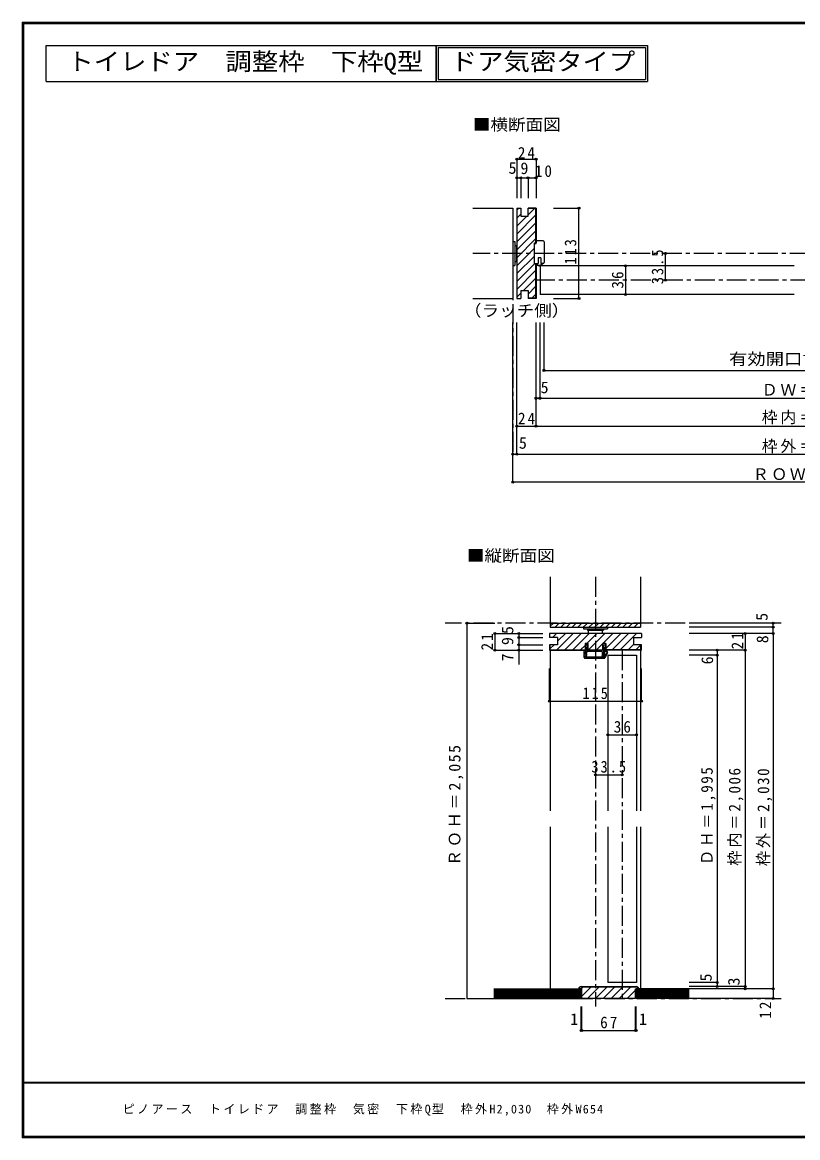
# Model space of a CAD drawing. Units: millimetres at full size, sheet at 1:5. Extents: x -973 to 977, y -718 to 696.
# Drawn here: x -973 to -3, y -701 to 696 of the extents above; entities that cross this region are included whole.
import ezdxf
from ezdxf.enums import TextEntityAlignment as Align

# ---------------------------------------------------------------- set-up
doc = ezdxf.new("R2010")
doc.units = ezdxf.units.MM
doc.header["$LTSCALE"] = 5
doc.header["$PDMODE"] = 32
doc.header["$PDSIZE"] = 2.5
doc.linetypes.add('CHAIN1', pattern=[8, 5, -1, 1, -1])
doc.linetypes.add('DASHED1', pattern=[1.8, 1.2, -0.6])
for name, color, linetype in [('0-0_補助線', 7, 'Continuous'), ('0-1_通り芯', 4, 'CHAIN1'), ('0-3_仕上げ', 7, 'Continuous'), ('0-4_枠', 3, 'Continuous'), ('0-6_扉', 6, 'Continuous'), ('0-7_金物', 7, 'Continuous'), ('0-A_文字', 3, 'Continuous'), ('0-B_寸法', 7, 'Continuous'), ('0-C_ハッチ', 4, 'DASHED1'), ('F-1_枠', 6, 'Continuous'), ('F-A_文字', 7, 'Continuous')]:
    doc.layers.add(name, color=color, linetype=linetype)
doc.styles.add('ＭＳ ゴシック', font='')
doc.styles.get('ＭＳ ゴシック').set_extended_font_data('MS Gothic')

# ---------------------------------------------------------------- blocks, each defined once
blk = doc.blocks.new('13')
at = {"layer": '0-0_補助線'}
for p, q in [((-3.184, 13.914), (-3.184, 16.914)), ((5.816, 16.914), (-3.184, 16.914)), ((6.816, 15.914), (6.816, -10.086)), ((-4.984, 13.914), (-3.184, 13.914)), ((-4.984, -11.086), (-4.984, 13.914)), ((-4.984, -11.086), (-0.684, -11.086)), ((2.716, -4.086), (2.716, -11.086)), ((5.816, -11.086), (2.716, -11.086))]:
    blk.add_line(p, q, dxfattribs=at)
blk.add_lwpolyline([(2.716, -4.086), (-0.684, -4.086), (-0.684, -11.086)], dxfattribs=at)
for centre, radius, start, end in [((5.816, 15.914), 1, 0, 90), ((0.78, -9.605), 4.487, 199.27144, 340.72855), ((0.78, -9.605), 3.887, 202.39487, 337.60513), ((5.816, -10.086), 1, 270, 0)]:
    blk.add_arc(centre, radius, start, end, dxfattribs=at)

msp = doc.modelspace()

# ---------------------------------------------------------------- linework, layer by layer
at = {"layer": '0-0_補助線', "color": 3}
for p, q in [((-332.201, 419.491), (-330.2, 419.491)), ((-332.201, 393.491), (-332.201, 419.491)), ((-330.2, 393.491), (-332.201, 393.491)), ((-313.293, -69.5), (-313.293, -74.5)), ((-198.293, -69.5), (-313.293, -69.5)), ((-198.293, -69.5), (-198.293, -74.5)), ((-303.293, -74.5), (-313.293, -74.5)), ((-303.293, -83.5), (-313.293, -83.5)), ((-313.293, -83.5), (-313.293, -90.5)), ((-303.293, -74.5), (-303.293, -83.5)), ((-242.772, -82), (-246.472, -82)), ((-246.472, -90.5), (-246.472, -82)), ((-242.772, -82), (-242.772, -90.5)), ((-208.293, -74.5), (-208.293, -83.5)), ((-208.293, -74.5), (-198.293, -74.5)), ((-198.293, -83.5), (-208.293, -83.5)), ((-198.793, -90), (-198.793, -83.5)), ((-198.293, -90.5), (-198.293, -83.5)), ((-313.293, -90.5), (-268.772, -90.5)), ((-246.472, -90.5), (-265.072, -90.5)), ((-198.793, -90), (-242.772, -90)), ((-198.293, -90.5), (-242.772, -90.5))]:
    msp.add_line(p, q, dxfattribs=at)
at = {"layer": '0-0_補助線', "color": 4}
for p, q in [((-309.379, -74.5), (-304.379, -69.5)), ((-304.08, -90), (-283.58, -69.5)), ((-302.293, -78.313), (-293.479, -69.5)), ((-294.18, -90), (-273.68, -69.5)), ((-284.281, -90), (-263.781, -69.5)), ((-266.381, -82), (-253.881, -69.5)), ((-264.482, -90), (-243.982, -69.5)), ((-254.582, -90), (-234.082, -69.5)), ((-242.772, -88.089), (-224.183, -69.5)), ((-234.783, -90), (-214.283, -69.5)), ((-224.884, -90), (-204.384, -69.5)), ((-312.793, -88.814), (-307.479, -83.5)), ((-214.984, -90), (-208.484, -83.5)), ((-205.085, -90), (-198.793, -83.708)), ((-274.381, -90), (-268.772, -84.391)), ((-313.293, -154.267), (-313.293, -113.152)), ((-198.293, -154.267), (-198.293, -113.152)), ((-313.293, -154.267), (-198.293, -154.267))]:
    msp.add_line(p, q, dxfattribs=at)
at = {"layer": '0-0_補助線'}
for p, q in [((-246.172, -86), (-244.672, -83)), ((-244.672, -83), (-242.772, -86)), ((-269.922, -99.5), (-269.922, -90.8)), ((-269.397, -90.602), (-267.947, -92.502)), ((-267.622, -86), (-268.772, -86)), ((-268.172, -93), (-268.422, -93)), ((-268.409, -93.387), (-267.936, -95.105)), ((-268.122, -93), (-267.872, -93)), ((-267.622, -90.5), (-267.622, -86)), ((-267.12, -93.834), (-266.808, -94.695)), ((-266.672, -92.5), (-266.672, -93)), ((-247.922, -92), (-266.172, -92)), ((-245.422, -90.5), (-266.122, -90.5)), ((-246.872, -95.469), (-247.69, -98.092)), ((-247.422, -92.5), (-247.422, -94.46)), ((-245.576, -96.017), (-246.354, -98.509)), ((-246.172, -86), (-245.422, -86)), ((-246.022, -92), (-246.022, -94.337)), ((-244.922, -92), (-246.022, -92)), ((-244.622, -93), (-245.874, -94.203)), ((-245.472, -95), (-245.422, -95)), ((-245.422, -86), (-245.422, -90.5)), ((-245.422, -99), (-245.422, -95)), ((-244.922, -91.2), (-244.922, -92)), ((-243.922, -91.2), (-244.922, -91.2)), ((-242.422, -91.9), (-244.922, -91.9)), ((-243.922, -93), (-244.622, -93)), ((-243.922, -91.2), (-243.922, -86)), ((-243.922, -86), (-242.772, -86)), ((-242.422, -91.2), (-243.922, -91.2)), ((-243.922, -100), (-243.922, -93)), ((-241.438, -93.491), (-243.922, -98.44)), ((-240.812, -93.805), (-243.922, -100)), ((-268.922, -100.5), (-244.422, -100.5)), ((-245.422, -99), (-268.422, -99))]:
    msp.add_line(p, q, dxfattribs=at)
at = {"layer": '0-0_補助線', "color": 6}
msp.add_line((-240.293, -96.5), (-204.293, -96.5), dxfattribs=at)
at = {"layer": '0-0_補助線', "color": 3}
for points in [[(-312.793, -83.5), (-312.793, -90), (-268.772, -90)], [(-265.072, -90.5), (-265.072, -82), (-268.772, -82), (-268.772, -90.5)]]:
    msp.add_lwpolyline(points, dxfattribs=at)
at = {"layer": '0-0_補助線'}
for points in [[(-265.372, -86), (-266.872, -83), (-268.772, -86)], [(-268.422, -99), (-268.422, -96.9), (-266.422, -96.9), (-266.422, -95.7), (-268.422, -95.7), (-268.422, -93)], [(-267.622, -90.5), (-267.872, -90.5), (-267.872, -93)], [(-265.372, -86), (-266.122, -86), (-266.122, -90.5)]]:
    msp.add_lwpolyline(points, dxfattribs=at)
for centre, radius, start, end in [((-269.622, -90.8), 0.3, 41.34778, 180), ((-268.122, -93.3), 0.3, 90, 196.79003), ((-268.172, -92.7), 0.3, 270, 41.34778), ((-267.372, -94.9), 0.6, 196.79003, 270), ((-267.372, -94.9), 0.6, 270, 23.33765), ((-267.672, -93), 1, 303.47738, 0), ((-266.172, -92.5), 0.5, 90, 180), ((-247.922, -92.5), 0.5, 0, 90), ((-246.222, -94.46), 1.2, 180, 237.21126), ((-245.222, -94.337), 0.8, 180, 221.40962), ((-245.472, -94.5), 0.5, 143.61521, 270), ((-246.722, -95.66), 1.2, 342.67017, 41.40962), ((-242.422, -93), 1.8, 333.42485, 90), ((-242.422, -93), 1.1, 333.42485, 90), ((-268.922, -99.5), 1, 180, 270), ((-247.022, -98.3), 0.7, 162.67017, 342.67017), ((-244.422, -100), 0.5, 270, 0)]:
    msp.add_arc(centre, radius, start, end, dxfattribs=at)
for p in [(-313.293, -154.267), (-198.293, -154.267)]:
    msp.add_point(p, dxfattribs=at)
at = {"layer": '0-1_通り芯'}
for p, q in [((-359.2, 463), (-359.2, 155)), ((412.506, 406.5), (-409.2, 406.5)), ((333.506, 373), (-330.2, 373)), ((-255.793, 1.5), (-255.793, -536.5)), ((-23.347, -56.5), (-443.923, -56.5)), ((-222.293, -90.5), (-222.293, -526.5)), ((-443.923, -526.5), (-23.347, -526.5))]:
    msp.add_line(p, q, dxfattribs=at)
at = {"layer": '0-3_仕上げ'}
for p, q in [((-409.2, 463), (-359.2, 463)), ((-359.2, 463), (-359.2, 350)), ((-409.2, 350), (-359.2, 350)), ((-312.293, 1.5), (-312.293, -61.5)), ((-199.293, 1.5), (-199.293, -61.5)), ((-312.293, -56.5), (-199.293, -56.5)), ((-312.293, -61.5), (-199.293, -61.5)), ((-382.963, -516), (-273.793, -516)), ((-138.347, -516), (-204.793, -516)), ((-382.963, -517.5), (-273.793, -517.5)), ((-382.963, -519), (-273.793, -519)), ((-382.963, -520.5), (-273.793, -520.5)), ((-382.963, -522), (-273.793, -522)), ((-382.963, -523.5), (-273.793, -523.5)), ((-382.963, -525), (-273.793, -525)), ((-138.347, -517.5), (-204.793, -517.5)), ((-138.347, -519), (-204.793, -519)), ((-138.347, -520.5), (-204.793, -520.5)), ((-138.347, -522), (-204.793, -522)), ((-138.347, -523.5), (-204.793, -523.5)), ((-138.347, -525), (-204.793, -525))]:
    msp.add_line(p, q, dxfattribs=at)
at = {"layer": '0-3_仕上げ', "color": 2}
for p, q in [((-382.963, -514.5), (-273.793, -514.5)), ((-273.793, -514.5), (-273.793, -526.5)), ((-204.793, -514.5), (-204.793, -526.5)), ((-138.347, -514.5), (-204.793, -514.5)), ((-382.963, -526.5), (-273.793, -526.5)), ((-138.347, -526.5), (-204.793, -526.5))]:
    msp.add_line(p, q, dxfattribs=at)
at = {"layer": '0-4_枠'}
for p, q in [((-354.2, 463), (-349.2, 463)), ((-354.2, 463), (-354.2, 350)), ((-349.2, 463), (-349.2, 453)), ((-340.2, 453), (-340.2, 463)), ((-330.2, 463), (-340.2, 463)), ((-330.7, 462.5), (-340.2, 462.5)), ((-330.7, 462.5), (-330.7, 419.491)), ((-330.2, 463), (-330.2, 419.491)), ((-349.2, 453), (-340.2, 453)), ((-330.7, 393.491), (-330.7, 350.5)), ((-330.2, 393.491), (-330.2, 350)), ((-354.2, 350), (-349.2, 350)), ((-349.2, 360), (-349.2, 350)), ((-349.2, 360), (-340.2, 360)), ((-340.2, 360), (-340.2, 350)), ((-330.7, 350.5), (-340.2, 350.5)), ((-330.2, 350), (-340.2, 350)), ((-272.793, -514.5), (-276.793, -514.5)), ((-273.793, -511.5), (-204.793, -511.5)), ((-273.793, -512), (-204.793, -512)), ((-272.793, -526.5), (-272.793, -514.5)), ((-205.793, -526.5), (-272.793, -526.5))]:
    msp.add_line(p, q, dxfattribs=at)
at = {"layer": '0-4_枠', "color": 4}
for p, q in [((-312.293, -90.5), (-312.293, -291.5)), ((-199.293, -90.5), (-199.293, -291.5)), ((-312.293, -311.5), (-312.293, -514.5)), ((-199.293, -311.5), (-199.293, -514.5))]:
    msp.add_line(p, q, dxfattribs=at)
at = {"layer": '0-4_枠'}
msp.add_lwpolyline([(-205.793, -526.5), (-205.793, -514.5), (-201.793, -514.5)], dxfattribs=at)
for centre, radius, start, end in [((-273.793, -514.5), 3, 90, 180), ((-273.793, -514.5), 2.5, 90, 180), ((-204.793, -514.5), 3, 0, 90), ((-204.793, -514.5), 2.5, 0, 90)]:
    msp.add_arc(centre, radius, start, end, dxfattribs=at)
at = {"layer": '0-6_扉'}
for p, q in [((-6.847, 391), (-325.2, 391)), ((-325.2, 391), (-325.2, 355)), ((-6.847, 355), (-325.2, 355)), ((-240.293, -96.5), (-240.293, -291.5)), ((-204.293, -96.5), (-204.293, -291.5)), ((-240.293, -311.5), (-240.293, -506.5)), ((-204.293, -311.5), (-204.293, -506.5)), ((-204.293, -506.5), (-240.293, -506.5))]:
    msp.add_line(p, q, dxfattribs=at)
at = {"layer": '0-7_金物'}
for p, q in [((-359.2, 421.5), (-359.2, 391.5)), ((-359.2, 421.5), (-356.7, 421.5)), ((-356.7, 421.5), (-356.7, 391.5)), ((-356.7, 416.5), (-354.7, 416.5)), ((-354.7, 416.5), (-354.7, 396.5)), ((-354.7, 415.5), (-354.2, 415.5)), ((-359.2, 391.5), (-356.7, 391.5)), ((-356.7, 396.5), (-354.7, 396.5)), ((-354.7, 397.5), (-354.2, 397.5)), ((-270.793, -61.5), (-270.793, -63.5)), ((-270.793, -61.5), (-240.793, -61.5)), ((-270.793, -63.5), (-240.793, -63.5)), ((-265.793, -63.5), (-265.793, -65.5)), ((-265.793, -65.5), (-245.793, -65.5)), ((-264.793, -65.5), (-264.793, -69.5)), ((-246.793, -69.5), (-246.793, -65.5)), ((-245.793, -63.5), (-245.793, -65.5)), ((-240.793, -61.5), (-240.793, -63.5))]:
    msp.add_line(p, q, dxfattribs=at)
at = {"layer": '0-A_文字'}
for p, q in [((-943.333, 621.667), (-943.333, 666.667)), ((-943.333, 666.667), (-455.081, 666.667)), ((-455.081, 621.667), (-455.081, 666.667)), ((-455.081, 666.667), (-455.081, 621.667)), ((-452.581, 664.167), (-192.976, 664.167)), ((-452.581, 664.167), (-452.581, 624.167)), ((-192.976, 664.167), (-192.976, 624.167)), ((-943.333, 621.667), (-455.081, 621.667)), ((-455.081, 621.667), (-190.476, 621.667)), ((-452.581, 624.167), (-192.976, 624.167))]:
    msp.add_line(p, q, dxfattribs=at)
for points in [[(-455.081, 666.667), (-455.081, 621.667), (-455.081, 666.667)], [(-455.081, 666.667), (-190.476, 666.667), (-190.476, 621.667)]]:
    msp.add_lwpolyline(points, dxfattribs=at)
at = {"layer": '0-B_寸法', "color": 4}
for p, q in [((-354.2, 524.503), (-354.2, 475.461)), ((-354.2, 500.979), (-330.2, 500.979)), ((-349.2, 500.979), (-349.2, 475.461)), ((-340.2, 500.979), (-340.2, 475.461)), ((-308.34, 463), (-276.43, 463)), ((-276.43, 350), (-276.43, 463)), ((-168.079, 373), (-168.079, 406.5)), ((-218.079, 391), (-218.079, 355)), ((-308.34, 350), (-276.43, 350)), ((-359.2, 120), (-359.2, 320)), ((-354.2, 155), (-354.2, 320)), ((-330.2, 190), (-330.2, 320)), ((-325.2, 225), (-325.2, 320)), ((-320.2, 260), (-320.2, 320)), ((-320.2, 260), (273.512, 260)), ((-330.2, 225), (333.506, 225)), ((-354.2, 190), (357.506, 190)), ((-359.2, 155), (362.506, 155)), ((362.506, 120), (-359.2, 120)), ((-416.704, -56.5), (-381.704, -56.5)), ((-416.704, -56.5), (-416.704, -526.5)), ((-381.704, -69.5), (-321.704, -69.5)), ((-381.704, -69.5), (-381.704, -90.5)), ((-351.704, -69.5), (-351.704, -108.214)), ((-33.347, -56.5), (-138.347, -56.5)), ((-33.347, -61.5), (-138.347, -61.5)), ((-33.347, -69.5), (-138.347, -69.5)), ((-33.347, -69.5), (-138.347, -69.5)), ((-68.347, -69.5), (-68.347, -514.5)), ((-33.347, -61.5), (-33.347, -56.5)), ((-33.347, -69.5), (-33.347, -61.5)), ((-33.347, -68.5), (-33.347, -526.5)), ((-351.704, -74.5), (-321.704, -74.5)), ((-351.704, -83.5), (-321.704, -83.5)), ((-381.704, -90.5), (-321.704, -90.5)), ((-68.347, -90.5), (-138.347, -90.5)), ((-103.347, -96.5), (-138.347, -96.5)), ((-103.347, -90.5), (-103.347, -511.5)), ((-240.293, -196.311), (-204.293, -196.311)), ((-255.793, -246.311), (-222.293, -246.311)), ((-103.347, -506.5), (-138.347, -506.5)), ((-68.347, -511.5), (-138.347, -511.5)), ((-33.347, -514.5), (-138.347, -514.5)), ((-416.704, -526.5), (-381.704, -526.5)), ((-33.347, -526.5), (-138.347, -526.5)), ((-273.793, -566.5), (-273.793, -536.5)), ((-272.793, -566.5), (-272.793, -536.5)), ((-205.793, -566.5), (-205.793, -536.5)), ((-204.793, -566.5), (-204.793, -536.5)), ((-273.793, -566.5), (-272.793, -566.5)), ((-272.793, -566.5), (-205.793, -566.5)), ((-205.793, -566.5), (-204.793, -566.5))]:
    msp.add_line(p, q, dxfattribs=at)
msp.add_lwpolyline([(-354.2, 524.503), (-330.2, 524.503), (-330.2, 475.461)], dxfattribs=at)
at = {"layer": '0-B_寸法'}
for p in [(-354.2, 524.503), (-330.2, 524.503), (-354.2, 500.979), (-349.2, 500.979), (-340.2, 500.979), (-330.2, 500.979), (-276.43, 463), (-168.079, 406.5), (-218.079, 391), (-168.079, 373), (-276.43, 350), (-218.079, 355), (-320.2, 260), (-330.2, 225), (-325.2, 225), (-354.2, 190), (-330.2, 190), (-359.2, 155), (-354.2, 155), (-359.2, 120), (-416.704, -56.5), (-33.347, -56.5), (-381.704, -69.5), (-351.704, -69.5), (-68.347, -69.5), (-33.347, -61.5), (-33.347, -69.5), (-351.704, -74.5), (-351.704, -83.5), (-381.704, -90.5), (-351.704, -90.5), (-103.347, -90.5), (-103.347, -96.5), (-68.347, -90.5), (-240.293, -196.311), (-204.293, -196.311), (-255.793, -246.311), (-222.293, -246.311), (-103.347, -506.5), (-103.347, -511.5), (-68.347, -511.5), (-68.347, -514.5), (-33.347, -514.5), (-33.347, -526.5), (-273.793, -566.5), (-272.793, -566.5), (-205.793, -566.5), (-204.793, -566.5)]:
    msp.add_point(p, dxfattribs=at)
at = {"layer": '0-C_ハッチ', "linetype": 'Continuous'}
for p, q in [((-354.2, 460.398), (-351.598, 463)), ((-340.2, 454.599), (-332.299, 462.5)), ((-354.2, 450.498), (-349.2, 455.498)), ((-354.2, 430.699), (-330.7, 454.199)), ((-354.2, 440.599), (-341.799, 453)), ((-354.2, 420.8), (-330.7, 444.3)), ((-354.2, 410.9), (-330.7, 434.4)), ((-354.2, 401.001), (-330.7, 424.501)), ((-354.2, 391.101), (-332.201, 413.1)), ((-354.2, 381.202), (-332.201, 403.201)), ((-354.2, 371.302), (-332.023, 393.479)), ((-354.2, 361.403), (-330.7, 384.903)), ((-345.704, 360), (-330.7, 375.003)), ((-340.2, 355.604), (-330.7, 365.104)), ((-354.2, 351.503), (-349.2, 356.503)), ((-335.405, 350.5), (-330.7, 355.204)), ((-273.528, -514.5), (-271.028, -512)), ((-272.793, -523.664), (-261.128, -512)), ((-265.729, -526.5), (-251.229, -512)), ((-255.83, -526.5), (-241.329, -512)), ((-245.93, -526.5), (-231.43, -512)), ((-236.031, -526.5), (-221.53, -512)), ((-226.131, -526.5), (-211.631, -512)), ((-216.232, -526.5), (-205.793, -516.061))]:
    msp.add_line(p, q, dxfattribs=at)
at = {"layer": '0-C_ハッチ'}
for p, q in [((-312.293, -60.394), (-308.398, -56.5)), ((-306.327, -61.5), (-301.327, -56.5)), ((-299.256, -61.5), (-294.256, -56.5)), ((-292.185, -61.5), (-287.185, -56.5)), ((-285.114, -61.5), (-280.114, -56.5)), ((-278.043, -61.5), (-273.043, -56.5)), ((-270.972, -61.5), (-265.972, -56.5)), ((-263.901, -61.5), (-258.901, -56.5)), ((-256.83, -61.5), (-251.83, -56.5)), ((-249.759, -61.5), (-244.759, -56.5)), ((-242.688, -61.5), (-237.688, -56.5)), ((-235.616, -61.5), (-230.616, -56.5)), ((-228.545, -61.5), (-223.545, -56.5)), ((-221.474, -61.5), (-216.474, -56.5)), ((-214.403, -61.5), (-209.403, -56.5)), ((-207.332, -61.5), (-202.332, -56.5)), ((-200.261, -61.5), (-199.293, -60.532))]:
    msp.add_line(p, q, dxfattribs=at)
at = {"layer": 'F-1_枠'}
for p, q in [((-973.347, 695.833), (-973.347, -700.833)), ((-973.347, 695.833), (976.653, 695.833)), ((-973.347, 695), (976.653, 695)), ((-973.347, 694.167), (976.653, 694.167)), ((-972.514, 695.833), (-972.514, -700.833)), ((-971.68, 695.833), (-971.68, -700.833)), ((976.653, -631.667), (-973.347, -631.667)), ((976.653, -632.5), (-973.347, -632.5)), ((976.653, -699.167), (-973.347, -699.167)), ((976.653, -700), (-973.347, -700)), ((976.653, -700.833), (-973.347, -700.833))]:
    msp.add_line(p, q, dxfattribs=at)

# ---------------------------------------------------------------- block references
at = {"layer": '0-0_補助線'}
msp.add_blockref('13', (-327.016, 405.077), dxfattribs=at)

# ---------------------------------------------------------------- texts
at = {"layer": '0-0_補助線', "insert": (-272.043, -151.767), "char_height": 14.66, "attachment_point": 7, "style": 'ＭＳ ゴシック'}
msp.add_mtext('\\T1.27;\\W0.9;115', dxfattribs=at)
at = {"layer": '0-A_文字', "style": 'ＭＳ ゴシック', "width": 1.1}
for s, p in [('トイレドア\u3000調整枠\u3000下枠Q型', (-916.935, 629.167)), ('ドア気密タイプ', (-436.956, 629.167))]:
    msp.add_text(s, height=21.99, dxfattribs=at).set_placement(p, align=Align.BOTTOM_LEFT)
at = {"layer": '0-A_文字', "color": 7, "style": 'ＭＳ ゴシック', "width": 1.1}
for s, p in [('■横断面図', (-409.2, 555.99)), ('（ラッチ側）', (-420.45, 323.195)), ('■縦断面図', (-416.704, 16.256))]:
    msp.add_text(s, height=14.66, dxfattribs=at).set_placement(p, align=Align.BOTTOM_LEFT)
at = {"layer": '0-B_寸法', "style": 'ＭＳ ゴシック'}
for s, p in [('5', (-364.597, 501.707)), ('9', (-349.7, 501.38)), ('5', (-324.45, 227)), ('5', (-351.635, 157.5)), ('1', (-287.293, -564)), ('1', (-201.293, -564))]:
    msp.add_text(s, height=14.66, dxfattribs=at).set_placement(p, align=Align.BOTTOM_LEFT)
at = {"layer": '0-B_寸法', "style": 'ＭＳ ゴシック', "width": 1.15}
msp.add_text('有効開口寸法＝536', height=14.66, dxfattribs=at).set_placement((-88.647, 262.5), align=Align.BOTTOM_LEFT)
at = {"layer": '0-B_寸法', "style": 'ＭＳ ゴシック'}
for s, p in [('5', (-35.847, -53.607)), ('5', (-354.204, -70.204)), ('9', (-354.204, -84)), ('8', (-35.057, -81.726)), ('7', (-354.204, -104.362)), ('6', (-104.163, -108.155)), ('5', (-105.847, -505.25)), ('3', (-70.847, -510.25))]:
    msp.add_text(s, height=14.66, rotation=90, dxfattribs=at).set_placement(p, align=Align.BOTTOM_LEFT)
at = {"layer": '0-B_寸法', "char_height": 14.66, "attachment_point": 7, "style": 'ＭＳ ゴシック'}
for s, insert in [('\\T1.27;\\W0.95;24', (-352.969, 525.084)), ('\\T1.27;\\W0.95;10', (-331.721, 502.035)), ('\\T1.17;ＤＷ＝599', (-47.647, 228.153)), ('\\T1.17;枠内＝606', (-47.647, 192.5)), ('\\T1.27;\\W0.95;24', (-352.825, 192.5)), ('\\T1.17;枠外＝654', (-47.647, 156.306)), ('\\T1.16;ＲＯＷ＝664', (-58.897, 122.5)), ('\\T1.27;\\W0.95;36', (-232.918, -193.811)), ('\\T1.28;\\W0.9;33.5', (-260.918, -243.811)), ('\\T1.27;\\W0.95;67', (-249.918, -564))]:
    msp.add_mtext(s, dxfattribs=dict(at, insert=insert))
at = {"layer": '0-B_寸法', "char_height": 14.66, "attachment_point": 7, "rotation": 90, "style": 'ＭＳ ゴシック'}
for s, insert in [('\\T1.27;\\W0.9;113', (-279.508, 392.523)), ('\\T1.28;\\W0.9;33.5', (-170.579, 367.875)), ('\\T1.27;\\W0.95;36', (-220.579, 362.375)), ('\\T1.27;\\W0.95;21', (-70.847, -89.372)), ('\\T1.27;\\W0.95;21', (-384.204, -90.69)), ('\\T1.18;ＲＯＨ＝2,055', (-421.009, -360.523)), ('\\T1.19;\\W0.95;ＤＨ＝1,995', (-105.191, -359.273)), ('\\T1.19;\\W0.95;枠内＝2,006', (-70.51, -360.273)), ('\\T1.19;\\W0.95;枠外＝2,030', (-34.496, -360.742)), ('\\T1.27;\\W0.95;12', (-35.847, -551.892))]:
    msp.add_mtext(s, dxfattribs=dict(at, insert=insert))
at = {"layer": 'F-A_文字', "insert": (-847.619, -673.333), "char_height": 11, "attachment_point": 7, "style": 'ＭＳ ゴシック'}
msp.add_mtext('\\T1.2;ピノアース\u3000トイレドア\u3000調整枠\u3000気密\u3000下枠Q型\u3000枠外H2,030\u3000枠外W654', dxfattribs=at)

doc.saveas('drawing.dxf')
